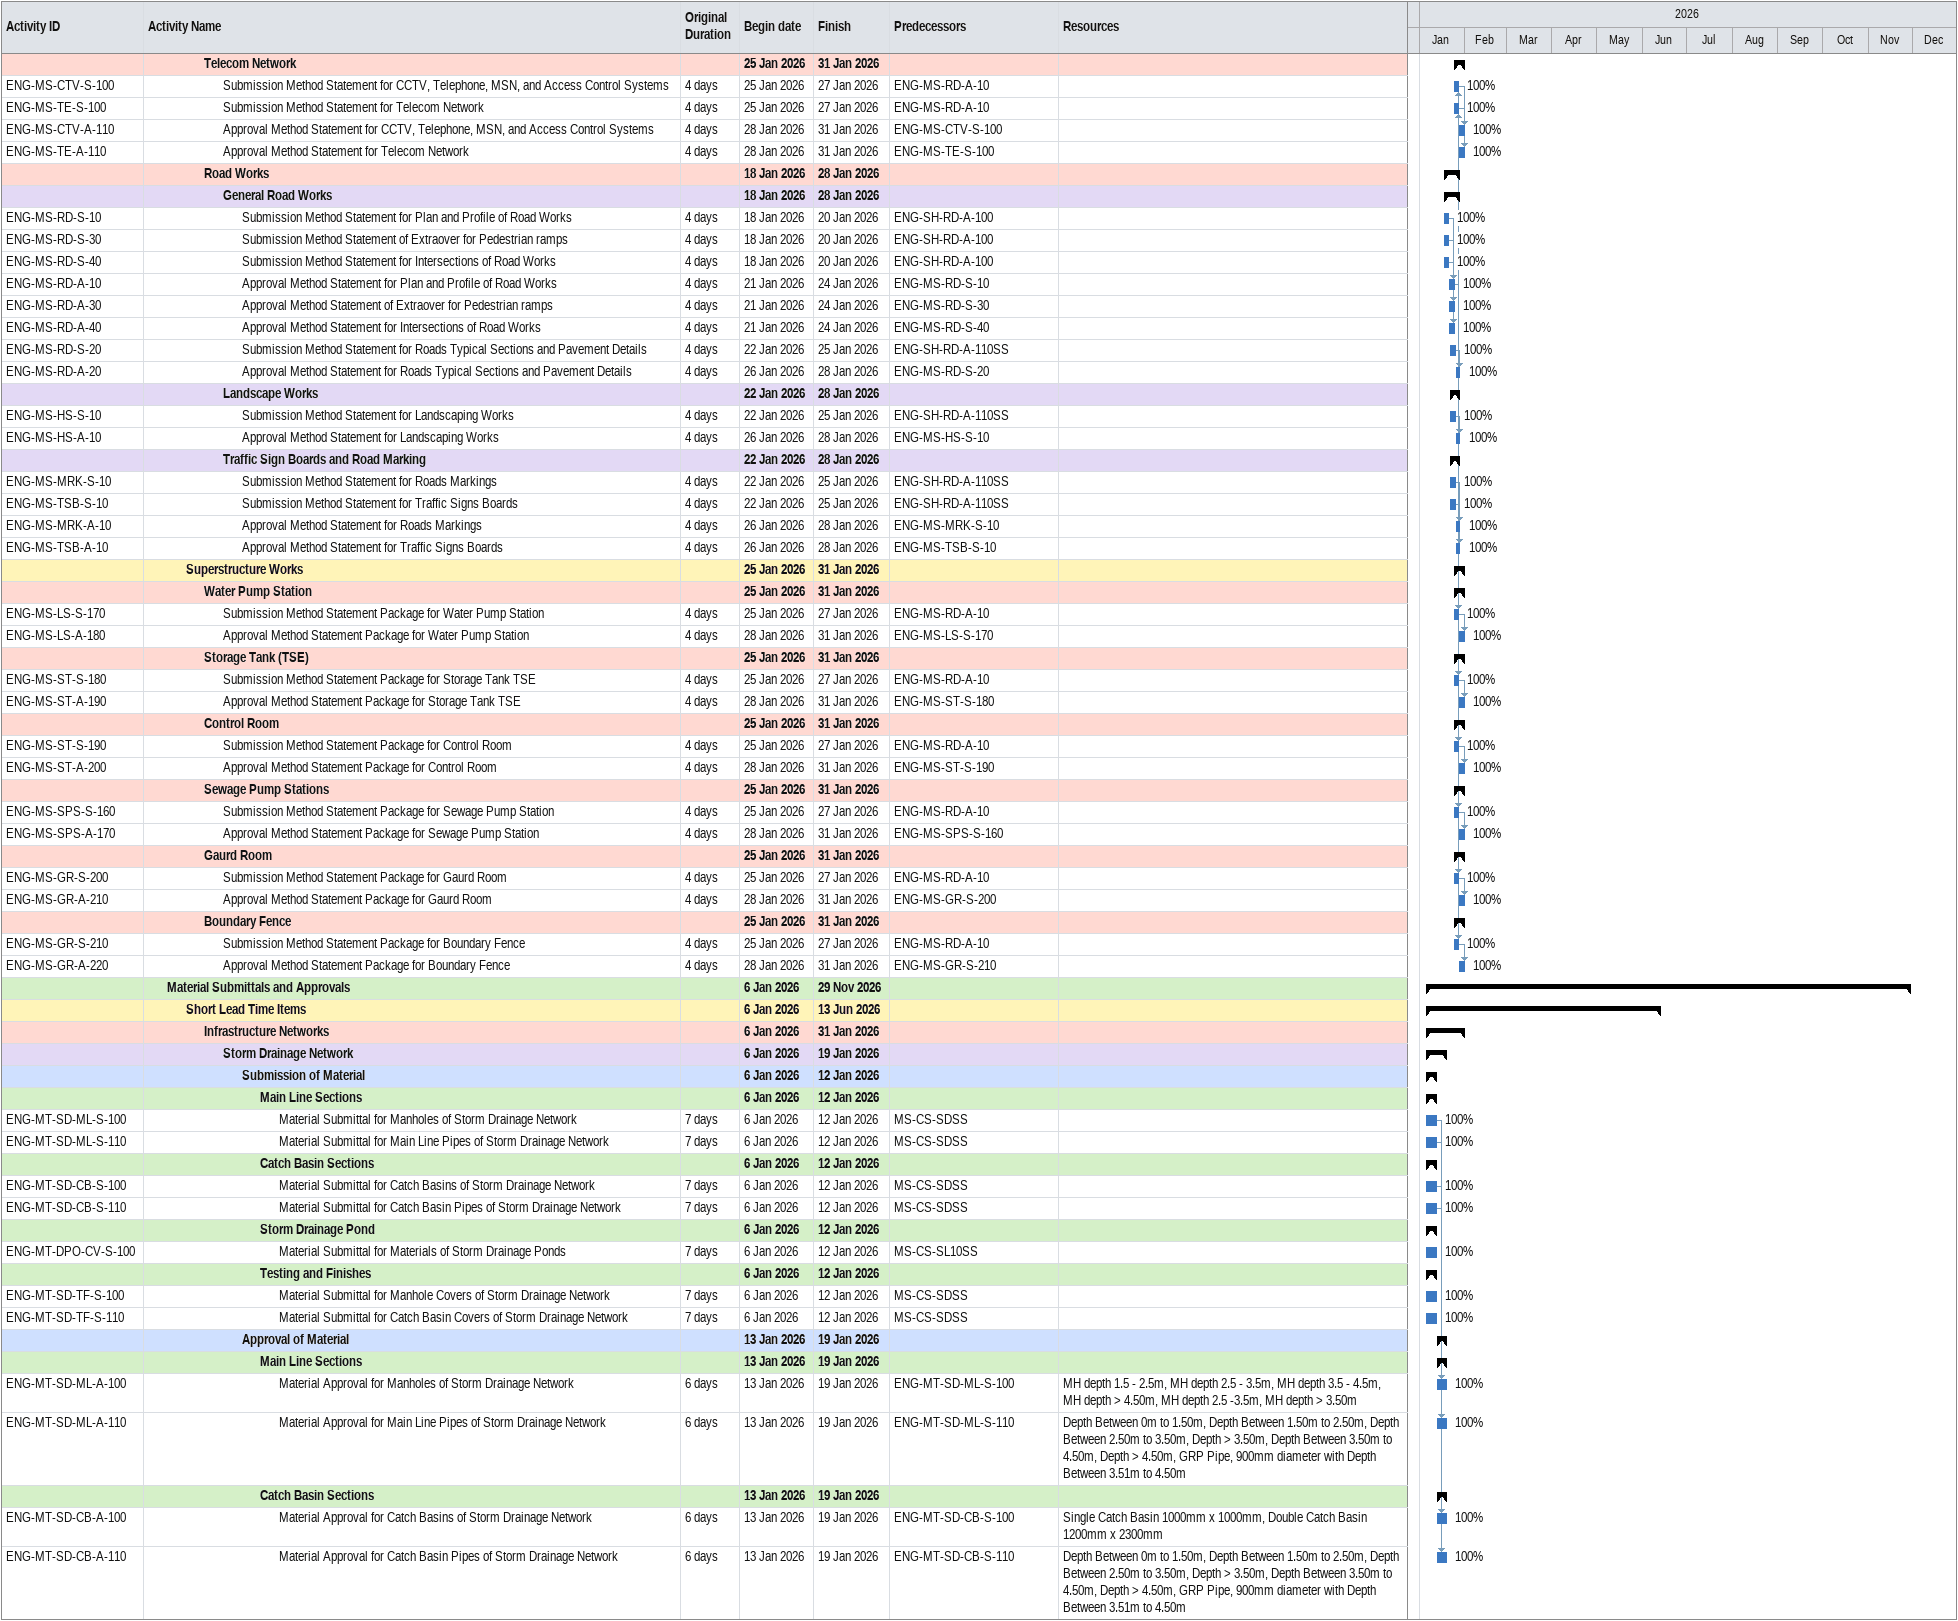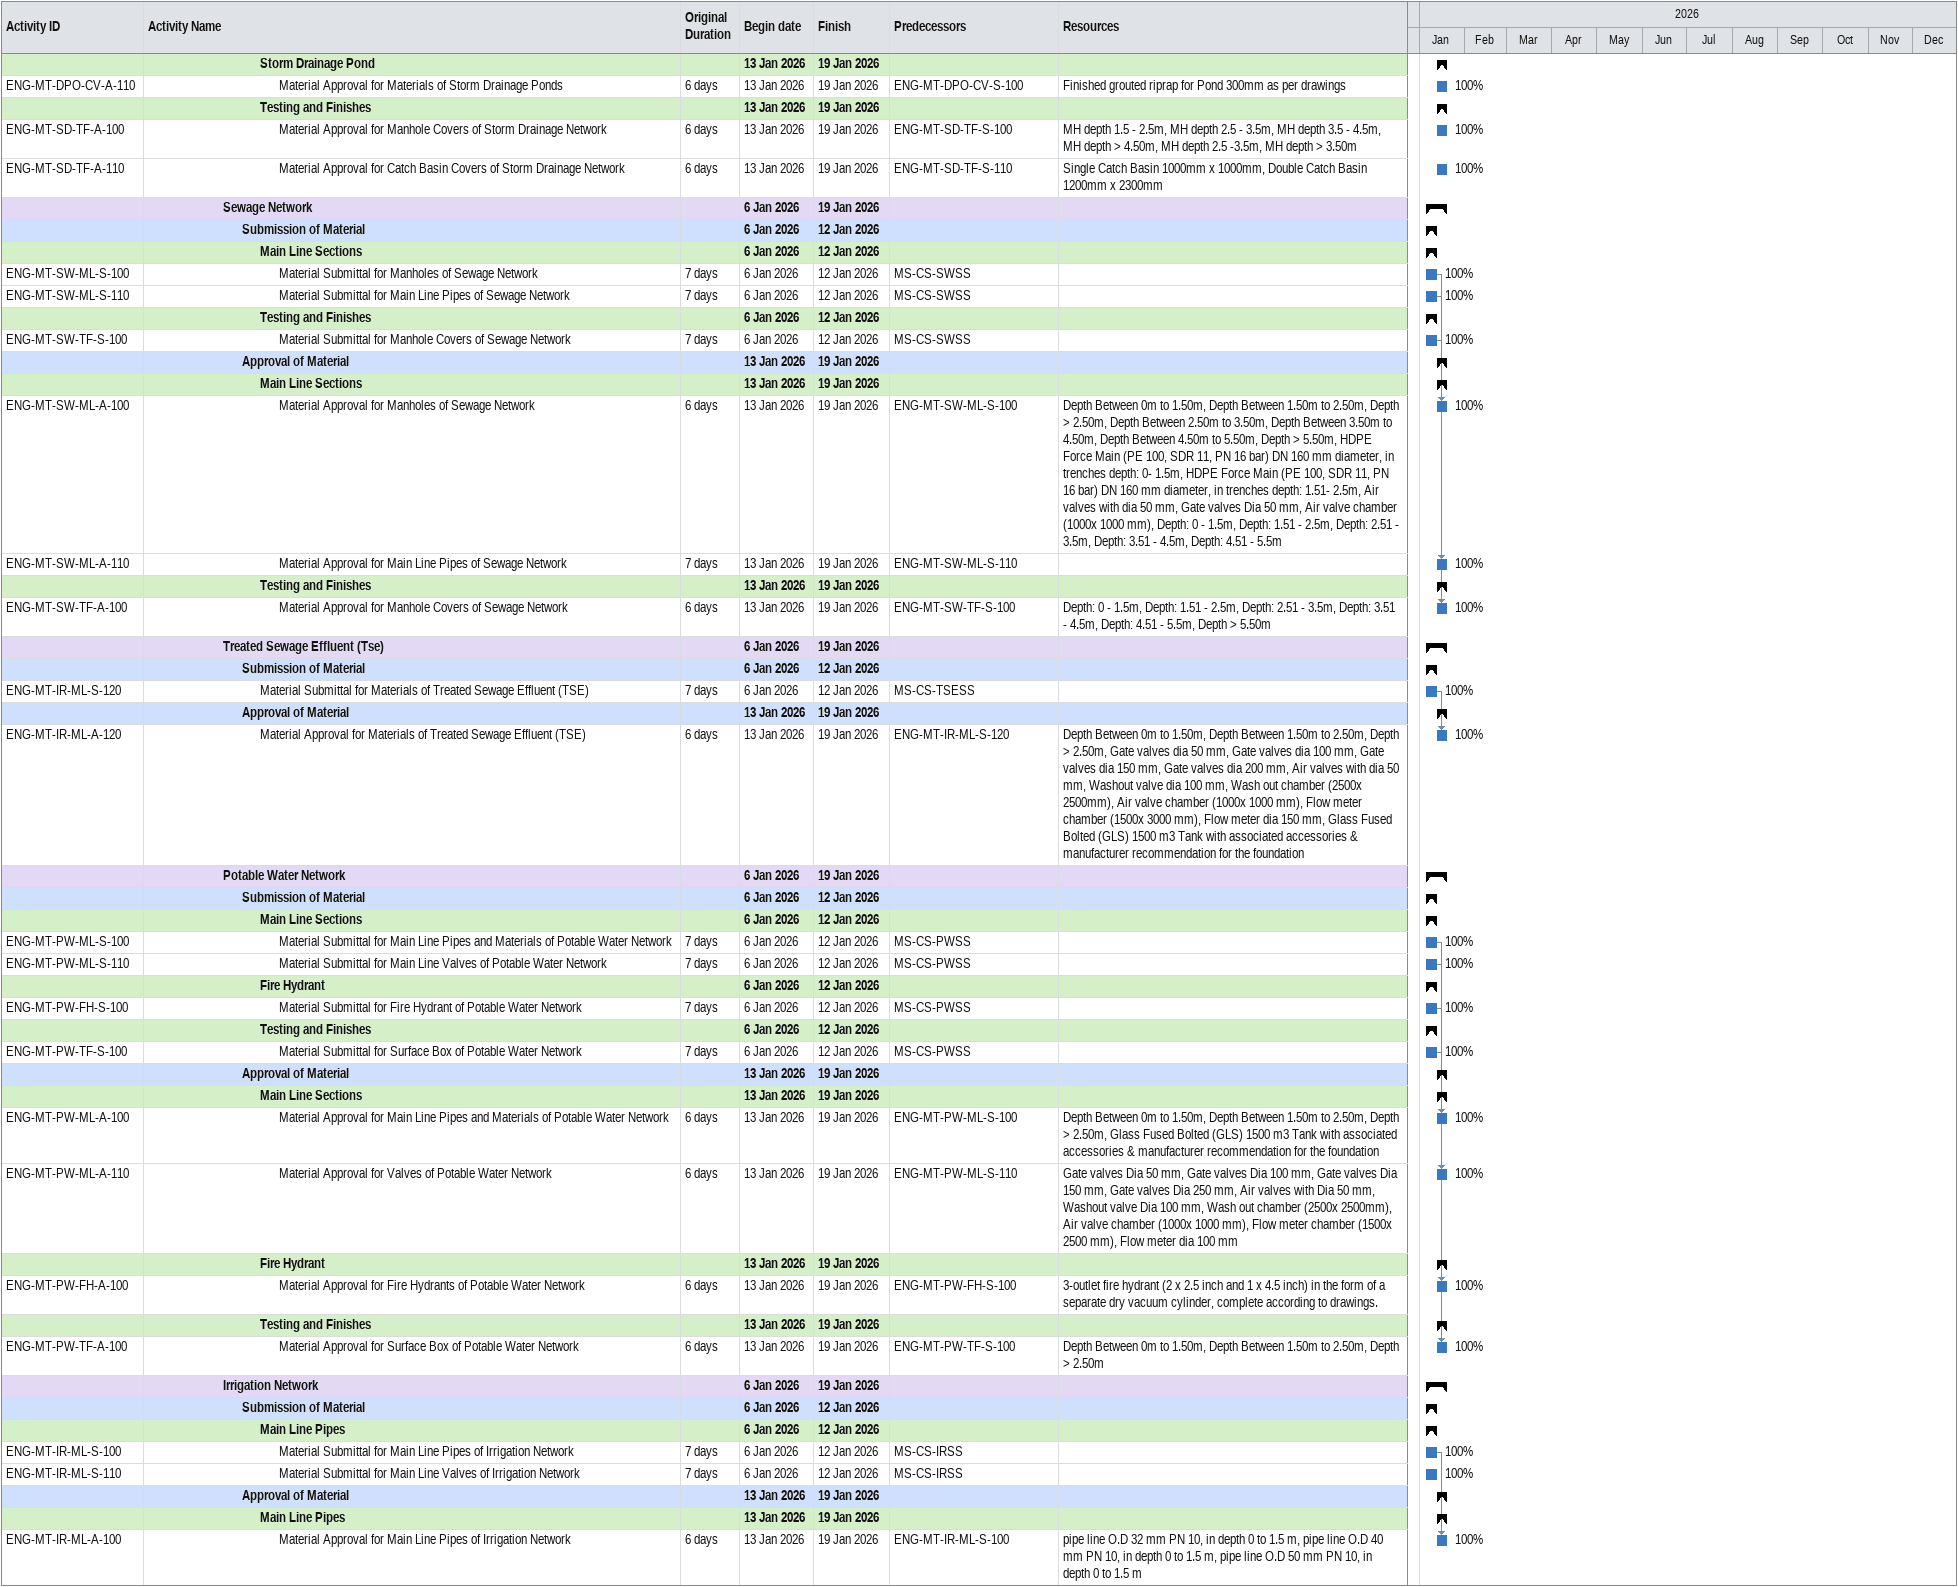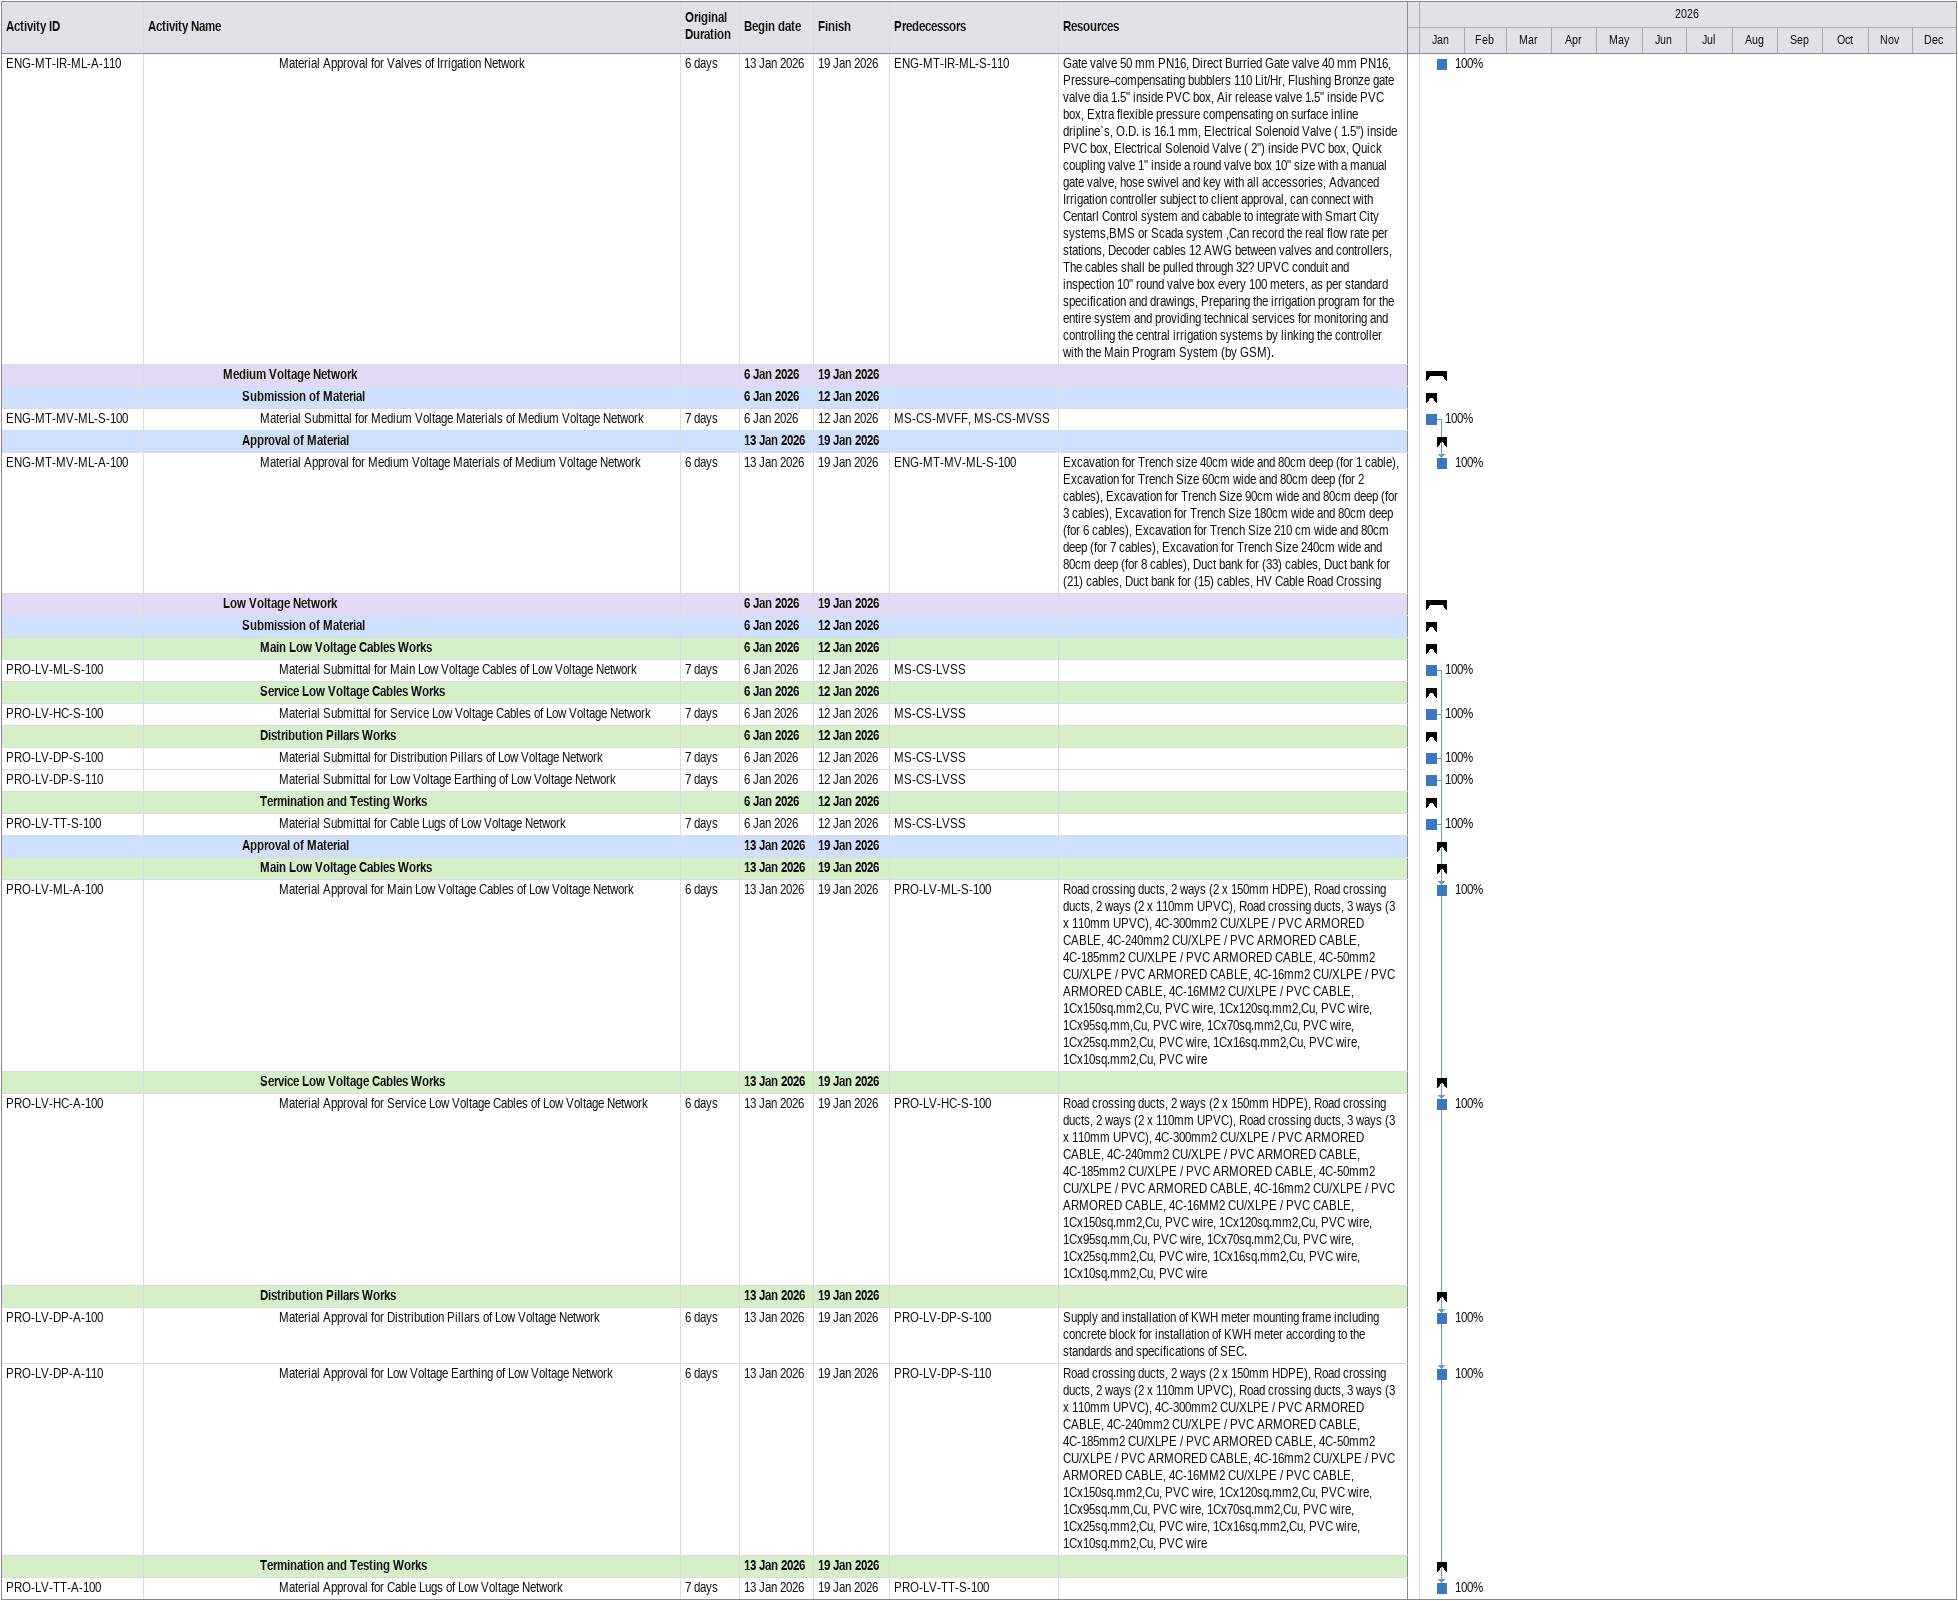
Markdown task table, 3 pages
| ID | Level | Task | Original duration | Start | Finish | Predecessors | Resources | % complete |
|---|---|---|---|---|---|---|---|---|
|  | 4 | **Telecom Network** |  | 2026-01-25 | 2026-01-31 |  |  |  |
| ENG-MS-CTV-S-100 | 5 | Submission Method Statement for CCTV, Telephone, MSN, and Access Control Systems | 4d | 2026-01-25 | 2026-01-27 | ENG-MS-RD-A-10 |  | 100 |
| ENG-MS-TE-S-100 | 5 | Submission Method Statement for Telecom Network | 4d | 2026-01-25 | 2026-01-27 | ENG-MS-RD-A-10 |  | 100 |
| ENG-MS-CTV-A-110 | 5 | Approval Method Statement for CCTV, Telephone, MSN, and Access Control Systems | 4d | 2026-01-28 | 2026-01-31 | ENG-MS-CTV-S-100 |  | 100 |
| ENG-MS-TE-A-110 | 5 | Approval Method Statement for Telecom Network | 4d | 2026-01-28 | 2026-01-31 | ENG-MS-TE-S-100 |  | 100 |
|  | 4 | **Road Works** |  | 2026-01-18 | 2026-01-28 |  |  |  |
|  | 5 | **General Road Works** |  | 2026-01-18 | 2026-01-28 |  |  |  |
| ENG-MS-RD-S-10 | 6 | Submission Method Statement for Plan and Profile of Road Works | 4d | 2026-01-18 | 2026-01-20 | ENG-SH-RD-A-100 |  | 100 |
| ENG-MS-RD-S-30 | 6 | Submission Method Statement of Extraover for Pedestrian ramps | 4d | 2026-01-18 | 2026-01-20 | ENG-SH-RD-A-100 |  | 100 |
| ENG-MS-RD-S-40 | 6 | Submission Method Statement for Intersections of Road Works | 4d | 2026-01-18 | 2026-01-20 | ENG-SH-RD-A-100 |  | 100 |
| ENG-MS-RD-A-10 | 6 | Approval Method Statement for Plan and Profile of Road Works | 4d | 2026-01-21 | 2026-01-24 | ENG-MS-RD-S-10 |  | 100 |
| ENG-MS-RD-A-30 | 6 | Approval Method Statement of Extraover for Pedestrian ramps | 4d | 2026-01-21 | 2026-01-24 | ENG-MS-RD-S-30 |  | 100 |
| ENG-MS-RD-A-40 | 6 | Approval Method Statement for Intersections of Road Works | 4d | 2026-01-21 | 2026-01-24 | ENG-MS-RD-S-40 |  | 100 |
| ENG-MS-RD-S-20 | 6 | Submission Method Statement for Roads Typical Sections and Pavement Details | 4d | 2026-01-22 | 2026-01-25 | ENG-SH-RD-A-110SS |  | 100 |
| ENG-MS-RD-A-20 | 6 | Approval Method Statement for Roads Typical Sections and Pavement Details | 4d | 2026-01-26 | 2026-01-28 | ENG-MS-RD-S-20 |  | 100 |
|  | 5 | **Landscape Works** |  | 2026-01-22 | 2026-01-28 |  |  |  |
| ENG-MS-HS-S-10 | 6 | Submission Method Statement for Landscaping Works | 4d | 2026-01-22 | 2026-01-25 | ENG-SH-RD-A-110SS |  | 100 |
| ENG-MS-HS-A-10 | 6 | Approval Method Statement for Landscaping Works | 4d | 2026-01-26 | 2026-01-28 | ENG-MS-HS-S-10 |  | 100 |
|  | 5 | **Traffic Sign Boards and Road Marking** |  | 2026-01-22 | 2026-01-28 |  |  |  |
| ENG-MS-MRK-S-10 | 6 | Submission Method Statement for Roads Markings | 4d | 2026-01-22 | 2026-01-25 | ENG-SH-RD-A-110SS |  | 100 |
| ENG-MS-TSB-S-10 | 6 | Submission Method Statement for Traffic Signs Boards | 4d | 2026-01-22 | 2026-01-25 | ENG-SH-RD-A-110SS |  | 100 |
| ENG-MS-MRK-A-10 | 6 | Approval Method Statement for Roads Markings | 4d | 2026-01-26 | 2026-01-28 | ENG-MS-MRK-S-10 |  | 100 |
| ENG-MS-TSB-A-10 | 6 | Approval Method Statement for Traffic Signs Boards | 4d | 2026-01-26 | 2026-01-28 | ENG-MS-TSB-S-10 |  | 100 |
|  | 3 | **Superstructure Works** |  | 2026-01-25 | 2026-01-31 |  |  |  |
|  | 4 | **Water Pump Station** |  | 2026-01-25 | 2026-01-31 |  |  |  |
| ENG-MS-LS-S-170 | 5 | Submission Method Statement Package for Water Pump Station | 4d | 2026-01-25 | 2026-01-27 | ENG-MS-RD-A-10 |  | 100 |
| ENG-MS-LS-A-180 | 5 | Approval Method Statement Package for Water Pump Station | 4d | 2026-01-28 | 2026-01-31 | ENG-MS-LS-S-170 |  | 100 |
|  | 4 | **Storage Tank (TSE)** |  | 2026-01-25 | 2026-01-31 |  |  |  |
| ENG-MS-ST-S-180 | 5 | Submission Method Statement Package for Storage Tank TSE | 4d | 2026-01-25 | 2026-01-27 | ENG-MS-RD-A-10 |  | 100 |
| ENG-MS-ST-A-190 | 5 | Approval Method Statement Package for Storage Tank TSE | 4d | 2026-01-28 | 2026-01-31 | ENG-MS-ST-S-180 |  | 100 |
|  | 4 | **Control Room** |  | 2026-01-25 | 2026-01-31 |  |  |  |
| ENG-MS-ST-S-190 | 5 | Submission Method Statement Package for Control Room | 4d | 2026-01-25 | 2026-01-27 | ENG-MS-RD-A-10 |  | 100 |
| ENG-MS-ST-A-200 | 5 | Approval Method Statement Package for Control Room | 4d | 2026-01-28 | 2026-01-31 | ENG-MS-ST-S-190 |  | 100 |
|  | 4 | **Sewage Pump Stations** |  | 2026-01-25 | 2026-01-31 |  |  |  |
| ENG-MS-SPS-S-160 | 5 | Submission Method Statement Package for Sewage Pump Station | 4d | 2026-01-25 | 2026-01-27 | ENG-MS-RD-A-10 |  | 100 |
| ENG-MS-SPS-A-170 | 5 | Approval Method Statement Package for Sewage Pump Station | 4d | 2026-01-28 | 2026-01-31 | ENG-MS-SPS-S-160 |  | 100 |
|  | 4 | **Gaurd Room** |  | 2026-01-25 | 2026-01-31 |  |  |  |
| ENG-MS-GR-S-200 | 5 | Submission Method Statement Package for Gaurd Room | 4d | 2026-01-25 | 2026-01-27 | ENG-MS-RD-A-10 |  | 100 |
| ENG-MS-GR-A-210 | 5 | Approval Method Statement Package for Gaurd Room | 4d | 2026-01-28 | 2026-01-31 | ENG-MS-GR-S-200 |  | 100 |
|  | 4 | **Boundary Fence** |  | 2026-01-25 | 2026-01-31 |  |  |  |
| ENG-MS-GR-S-210 | 5 | Submission Method Statement Package for Boundary Fence | 4d | 2026-01-25 | 2026-01-27 | ENG-MS-RD-A-10 |  | 100 |
| ENG-MS-GR-A-220 | 5 | Approval Method Statement Package for Boundary Fence | 4d | 2026-01-28 | 2026-01-31 | ENG-MS-GR-S-210 |  | 100 |
|  | 2 | **Material Submittals and Approvals** |  | 2026-01-06 | 2026-11-29 |  |  |  |
|  | 3 | **Short Lead Time Items** |  | 2026-01-06 | 2026-06-13 |  |  |  |
|  | 4 | **Infrastructure Networks** |  | 2026-01-06 | 2026-01-31 |  |  |  |
|  | 5 | **Storm Drainage Network** |  | 2026-01-06 | 2026-01-19 |  |  |  |
|  | 6 | **Submission of Material** |  | 2026-01-06 | 2026-01-12 |  |  |  |
|  | 7 | **Main Line Sections** |  | 2026-01-06 | 2026-01-12 |  |  |  |
| ENG-MT-SD-ML-S-100 | 8 | Material Submittal for Manholes of Storm Drainage Network | 7d | 2026-01-06 | 2026-01-12 | MS-CS-SDSS |  | 100 |
| ENG-MT-SD-ML-S-110 | 8 | Material Submittal for Main Line Pipes of Storm Drainage Network | 7d | 2026-01-06 | 2026-01-12 | MS-CS-SDSS |  | 100 |
|  | 7 | **Catch Basin Sections** |  | 2026-01-06 | 2026-01-12 |  |  |  |
| ENG-MT-SD-CB-S-100 | 8 | Material Submittal for Catch Basins of Storm Drainage Network | 7d | 2026-01-06 | 2026-01-12 | MS-CS-SDSS |  | 100 |
| ENG-MT-SD-CB-S-110 | 8 | Material Submittal for Catch Basin Pipes of Storm Drainage Network | 7d | 2026-01-06 | 2026-01-12 | MS-CS-SDSS |  | 100 |
|  | 7 | **Storm Drainage Pond** |  | 2026-01-06 | 2026-01-12 |  |  |  |
| ENG-MT-DPO-CV-S-100 | 8 | Material Submittal for Materials of Storm Drainage Ponds | 7d | 2026-01-06 | 2026-01-12 | MS-CS-SL10SS |  | 100 |
|  | 7 | **Testing and Finishes** |  | 2026-01-06 | 2026-01-12 |  |  |  |
| ENG-MT-SD-TF-S-100 | 8 | Material Submittal for Manhole Covers of Storm Drainage Network | 7d | 2026-01-06 | 2026-01-12 | MS-CS-SDSS |  | 100 |
| ENG-MT-SD-TF-S-110 | 8 | Material Submittal for Catch Basin Covers of Storm Drainage Network | 7d | 2026-01-06 | 2026-01-12 | MS-CS-SDSS |  | 100 |
|  | 6 | **Approval of Material** |  | 2026-01-13 | 2026-01-19 |  |  |  |
|  | 7 | **Main Line Sections** |  | 2026-01-13 | 2026-01-19 |  |  |  |
| ENG-MT-SD-ML-A-100 | 8 | Material Approval for Manholes of Storm Drainage Network | 6d | 2026-01-13 | 2026-01-19 | ENG-MT-SD-ML-S-100 | MH depth 1.5 - 2.5m, MH depth 2.5 - 3.5m, MH depth 3.5 - 4.5m, MH depth > 4.50m, MH depth 2.5 -3.5m, MH depth > 3.50m | 100 |
| ENG-MT-SD-ML-A-110 | 8 | Material Approval for Main Line Pipes of Storm Drainage Network | 6d | 2026-01-13 | 2026-01-19 | ENG-MT-SD-ML-S-110 | Depth Between 0m to 1.50m, Depth Between 1.50m to 2.50m, Depth Between 2.50m to 3.50m, Depth > 3.50m, Depth Between 3.50m to 4.50m, Depth > 4.50m, GRP Pipe, 900mm diameter with Depth Between 3.51m to 4.50m | 100 |
|  | 7 | **Catch Basin Sections** |  | 2026-01-13 | 2026-01-19 |  |  |  |
| ENG-MT-SD-CB-A-100 | 8 | Material Approval for Catch Basins of Storm Drainage Network | 6d | 2026-01-13 | 2026-01-19 | ENG-MT-SD-CB-S-100 | Single Catch Basin 1000mm x 1000mm, Double Catch Basin 1200mm x 2300mm | 100 |
| ENG-MT-SD-CB-A-110 | 8 | Material Approval for Catch Basin Pipes of Storm Drainage Network | 6d | 2026-01-13 | 2026-01-19 | ENG-MT-SD-CB-S-110 | Depth Between 0m to 1.50m, Depth Between 1.50m to 2.50m, Depth Between 2.50m to 3.50m, Depth > 3.50m, Depth Between 3.50m to 4.50m, Depth > 4.50m, GRP Pipe, 900mm diameter with Depth Between 3.51m to 4.50m | 100 |
|  | 7 | **Storm Drainage Pond** |  | 2026-01-13 | 2026-01-19 |  |  |  |
| ENG-MT-DPO-CV-A-110 | 8 | Material Approval for Materials of Storm Drainage Ponds | 6d | 2026-01-13 | 2026-01-19 | ENG-MT-DPO-CV-S-100 | Finished grouted riprap for Pond 300mm as per drawings | 100 |
|  | 7 | **Testing and Finishes** |  | 2026-01-13 | 2026-01-19 |  |  |  |
| ENG-MT-SD-TF-A-100 | 8 | Material Approval for Manhole Covers of Storm Drainage Network | 6d | 2026-01-13 | 2026-01-19 | ENG-MT-SD-TF-S-100 | MH depth 1.5 - 2.5m, MH depth 2.5 - 3.5m, MH depth 3.5 - 4.5m, MH depth > 4.50m, MH depth 2.5 -3.5m, MH depth > 3.50m | 100 |
| ENG-MT-SD-TF-A-110 | 8 | Material Approval for Catch Basin Covers of Storm Drainage Network | 6d | 2026-01-13 | 2026-01-19 | ENG-MT-SD-TF-S-110 | Single Catch Basin 1000mm x 1000mm, Double Catch Basin 1200mm x 2300mm | 100 |
|  | 5 | **Sewage Network** |  | 2026-01-06 | 2026-01-19 |  |  |  |
|  | 6 | **Submission of Material** |  | 2026-01-06 | 2026-01-12 |  |  |  |
|  | 7 | **Main Line Sections** |  | 2026-01-06 | 2026-01-12 |  |  |  |
| ENG-MT-SW-ML-S-100 | 8 | Material Submittal for Manholes of Sewage Network | 7d | 2026-01-06 | 2026-01-12 | MS-CS-SWSS |  | 100 |
| ENG-MT-SW-ML-S-110 | 8 | Material Submittal for Main Line Pipes of Sewage Network | 7d | 2026-01-06 | 2026-01-12 | MS-CS-SWSS |  | 100 |
|  | 7 | **Testing and Finishes** |  | 2026-01-06 | 2026-01-12 |  |  |  |
| ENG-MT-SW-TF-S-100 | 8 | Material Submittal for Manhole Covers of Sewage Network | 7d | 2026-01-06 | 2026-01-12 | MS-CS-SWSS |  | 100 |
|  | 6 | **Approval of Material** |  | 2026-01-13 | 2026-01-19 |  |  |  |
|  | 7 | **Main Line Sections** |  | 2026-01-13 | 2026-01-19 |  |  |  |
| ENG-MT-SW-ML-A-100 | 8 | Material Approval for Manholes of Sewage Network | 6d | 2026-01-13 | 2026-01-19 | ENG-MT-SW-ML-S-100 | Depth Between 0m to 1.50m, Depth Between 1.50m to 2.50m, Depth > 2.50m, Depth Between 2.50m to 3.50m, Depth Between 3.50m to 4.50m, Depth Between 4.50m to 5.50m, Depth > 5.50m, HDPE Force Main (PE 100, SDR 11, PN 16 bar) DN 160 mm diameter, in trenches depth: 0- 1.5m, HDPE Force Main (PE 100, SDR 11, PN 16 bar) DN 160 mm diameter, in trenches depth: 1.51- 2.5m, Air valves with dia 50 mm, Gate valves Dia 50 mm, Air valve chamber (1000x 1000 mm), Depth: 0 - 1.5m, Depth: 1.51 - 2.5m, Depth: 2.51 - 3.5m, Depth: 3.51 - 4.5m, Depth: 4.51 - 5.5m | 100 |
| ENG-MT-SW-ML-A-110 | 8 | Material Approval for Main Line Pipes of Sewage Network | 7d | 2026-01-13 | 2026-01-19 | ENG-MT-SW-ML-S-110 |  | 100 |
|  | 7 | **Testing and Finishes** |  | 2026-01-13 | 2026-01-19 |  |  |  |
| ENG-MT-SW-TF-A-100 | 8 | Material Approval for Manhole Covers of Sewage Network | 6d | 2026-01-13 | 2026-01-19 | ENG-MT-SW-TF-S-100 | Depth: 0 - 1.5m, Depth: 1.51 - 2.5m, Depth: 2.51 - 3.5m, Depth: 3.51 - 4.5m, Depth: 4.51 - 5.5m, Depth > 5.50m | 100 |
|  | 5 | **Treated Sewage Effluent (Tse)** |  | 2026-01-06 | 2026-01-19 |  |  |  |
|  | 6 | **Submission of Material** |  | 2026-01-06 | 2026-01-12 |  |  |  |
| ENG-MT-IR-ML-S-120 | 7 | Material Submittal for Materials of Treated Sewage Effluent (TSE) | 7d | 2026-01-06 | 2026-01-12 | MS-CS-TSESS |  | 100 |
|  | 6 | **Approval of Material** |  | 2026-01-13 | 2026-01-19 |  |  |  |
| ENG-MT-IR-ML-A-120 | 7 | Material Approval for Materials of Treated Sewage Effluent (TSE) | 6d | 2026-01-13 | 2026-01-19 | ENG-MT-IR-ML-S-120 | Depth Between 0m to 1.50m, Depth Between 1.50m to 2.50m, Depth > 2.50m, Gate valves dia 50 mm, Gate valves dia 100 mm, Gate valves dia 150 mm, Gate valves dia 200 mm, Air valves with dia 50 mm, Washout valve dia 100 mm, Wash out chamber (2500x 2500mm), Air valve chamber (1000x 1000 mm), Flow meter chamber (1500x 3000 mm), Flow meter dia 150 mm, Glass Fused Bolted (GLS) 1500 m3 Tank with associated accessories & manufacturer recommendation for the foundation | 100 |
|  | 5 | **Potable Water Network** |  | 2026-01-06 | 2026-01-19 |  |  |  |
|  | 6 | **Submission of Material** |  | 2026-01-06 | 2026-01-12 |  |  |  |
|  | 7 | **Main Line Sections** |  | 2026-01-06 | 2026-01-12 |  |  |  |
| ENG-MT-PW-ML-S-100 | 8 | Material Submittal for Main Line Pipes and Materials of Potable Water Network | 7d | 2026-01-06 | 2026-01-12 | MS-CS-PWSS |  | 100 |
| ENG-MT-PW-ML-S-110 | 8 | Material Submittal for Main Line Valves of Potable Water Network | 7d | 2026-01-06 | 2026-01-12 | MS-CS-PWSS |  | 100 |
|  | 7 | **Fire Hydrant** |  | 2026-01-06 | 2026-01-12 |  |  |  |
| ENG-MT-PW-FH-S-100 | 8 | Material Submittal for Fire Hydrant of Potable Water Network | 7d | 2026-01-06 | 2026-01-12 | MS-CS-PWSS |  | 100 |
|  | 7 | **Testing and Finishes** |  | 2026-01-06 | 2026-01-12 |  |  |  |
| ENG-MT-PW-TF-S-100 | 8 | Material Submittal for Surface Box of Potable Water Network | 7d | 2026-01-06 | 2026-01-12 | MS-CS-PWSS |  | 100 |
|  | 6 | **Approval of Material** |  | 2026-01-13 | 2026-01-19 |  |  |  |
|  | 7 | **Main Line Sections** |  | 2026-01-13 | 2026-01-19 |  |  |  |
| ENG-MT-PW-ML-A-100 | 8 | Material Approval for Main Line Pipes and Materials of Potable Water Network | 6d | 2026-01-13 | 2026-01-19 | ENG-MT-PW-ML-S-100 | Depth Between 0m to 1.50m, Depth Between 1.50m to 2.50m, Depth > 2.50m, Glass Fused Bolted (GLS) 1500 m3 Tank with associated accessories & manufacturer recommendation for the foundation | 100 |
| ENG-MT-PW-ML-A-110 | 8 | Material Approval for Valves of Potable Water Network | 6d | 2026-01-13 | 2026-01-19 | ENG-MT-PW-ML-S-110 | Gate valves Dia 50 mm, Gate valves Dia 100 mm, Gate valves Dia 150 mm, Gate valves Dia 250 mm, Air valves with Dia 50 mm, Washout valve Dia 100 mm, Wash out chamber (2500x 2500mm), Air valve chamber (1000x 1000 mm), Flow meter chamber (1500x 2500 mm), Flow meter dia 100 mm | 100 |
|  | 7 | **Fire Hydrant** |  | 2026-01-13 | 2026-01-19 |  |  |  |
| ENG-MT-PW-FH-A-100 | 8 | Material Approval for Fire Hydrants of Potable Water Network | 6d | 2026-01-13 | 2026-01-19 | ENG-MT-PW-FH-S-100 | 3-outlet fire hydrant (2 x 2.5 inch and 1 x 4.5 inch) in the form of a separate dry vacuum cylinder, complete according to drawings. | 100 |
|  | 7 | **Testing and Finishes** |  | 2026-01-13 | 2026-01-19 |  |  |  |
| ENG-MT-PW-TF-A-100 | 8 | Material Approval for Surface Box of Potable Water Network | 6d | 2026-01-13 | 2026-01-19 | ENG-MT-PW-TF-S-100 | Depth Between 0m to 1.50m, Depth Between 1.50m to 2.50m, Depth > 2.50m | 100 |
|  | 5 | **Irrigation Network** |  | 2026-01-06 | 2026-01-19 |  |  |  |
|  | 6 | **Submission of Material** |  | 2026-01-06 | 2026-01-12 |  |  |  |
|  | 7 | **Main Line Pipes** |  | 2026-01-06 | 2026-01-12 |  |  |  |
| ENG-MT-IR-ML-S-100 | 8 | Material Submittal for Main Line Pipes of Irrigation Network | 7d | 2026-01-06 | 2026-01-12 | MS-CS-IRSS |  | 100 |
| ENG-MT-IR-ML-S-110 | 8 | Material Submittal for Main Line Valves of Irrigation Network | 7d | 2026-01-06 | 2026-01-12 | MS-CS-IRSS |  | 100 |
|  | 6 | **Approval of Material** |  | 2026-01-13 | 2026-01-19 |  |  |  |
|  | 7 | **Main Line Pipes** |  | 2026-01-13 | 2026-01-19 |  |  |  |
| ENG-MT-IR-ML-A-100 | 8 | Material Approval for Main Line Pipes of Irrigation Network | 6d | 2026-01-13 | 2026-01-19 | ENG-MT-IR-ML-S-100 | pipe line O.D 32 mm PN 10, in depth 0 to 1.5 m, pipe line O.D 40 mm PN 10, in depth 0 to 1.5 m, pipe line O.D 50 mm PN 10, in depth 0 to 1.5 m | 100 |
| ENG-MT-IR-ML-A-110 | 8 | Material Approval for Valves of Irrigation Network | 6d | 2026-01-13 | 2026-01-19 | ENG-MT-IR-ML-S-110 | Gate valve 50 mm PN16, Direct Burried Gate valve 40 mm PN16, Pressure–compensating bubblers 110 Lit/Hr, Flushing Bronze gate valve dia 1.5" inside PVC box, Air release valve 1.5" inside PVC box, Extra flexible pressure compensating on surface inline dripline`s, O.D. is 16.1 mm, Electrical Solenoid Valve ( 1.5") inside PVC box, Electrical Solenoid Valve ( 2") inside PVC box, Quick coupling valve 1" inside a round valve box 10" size with a manual gate valve, hose swivel and key with all accessories, Advanced Irrigation controller subject to client approval, can connect with Centarl Control system and cabable to integrate with Smart City systems,BMS or Scada system ,Can record the real flow rate per stations, Decoder cables 12 AWG between valves and controllers, The cables shall be pulled through 32? UPVC conduit and inspection 10" round valve box every 100 meters, as per standard specification and drawings, Preparing the irrigation program for the entire system and providing technical services for monitoring and controlling the central irrigation systems by linking the controller with the Main Program System (by GSM). | 100 |
|  | 5 | **Medium Voltage Network** |  | 2026-01-06 | 2026-01-19 |  |  |  |
|  | 6 | **Submission of Material** |  | 2026-01-06 | 2026-01-12 |  |  |  |
| ENG-MT-MV-ML-S-100 | 7 | Material Submittal for Medium Voltage Materials of Medium Voltage Network | 7d | 2026-01-06 | 2026-01-12 | MS-CS-MVFF, MS-CS-MVSS |  | 100 |
|  | 6 | **Approval of Material** |  | 2026-01-13 | 2026-01-19 |  |  |  |
| ENG-MT-MV-ML-A-100 | 7 | Material Approval for Medium Voltage Materials of Medium Voltage Network | 6d | 2026-01-13 | 2026-01-19 | ENG-MT-MV-ML-S-100 | Excavation for Trench size 40cm wide and 80cm deep (for 1 cable), Excavation for Trench Size 60cm wide and 80cm deep (for 2 cables), Excavation for Trench Size 90cm wide and 80cm deep (for 3 cables), Excavation for Trench Size 180cm wide and 80cm deep (for 6 cables), Excavation for Trench Size 210 cm wide and 80cm deep (for 7 cables), Excavation for Trench Size 240cm wide and 80cm deep (for 8 cables), Duct bank for (33) cables, Duct bank for (21) cables, Duct bank for (15) cables, HV Cable Road Crossing | 100 |
|  | 5 | **Low Voltage Network** |  | 2026-01-06 | 2026-01-19 |  |  |  |
|  | 6 | **Submission of Material** |  | 2026-01-06 | 2026-01-12 |  |  |  |
|  | 7 | **Main Low Voltage Cables Works** |  | 2026-01-06 | 2026-01-12 |  |  |  |
| PRO-LV-ML-S-100 | 8 | Material Submittal for Main Low Voltage Cables of Low Voltage Network | 7d | 2026-01-06 | 2026-01-12 | MS-CS-LVSS |  | 100 |
|  | 7 | **Service Low Voltage Cables Works** |  | 2026-01-06 | 2026-01-12 |  |  |  |
| PRO-LV-HC-S-100 | 8 | Material Submittal for Service Low Voltage Cables of Low Voltage Network | 7d | 2026-01-06 | 2026-01-12 | MS-CS-LVSS |  | 100 |
|  | 7 | **Distribution Pillars Works** |  | 2026-01-06 | 2026-01-12 |  |  |  |
| PRO-LV-DP-S-100 | 8 | Material Submittal for Distribution Pillars of Low Voltage Network | 7d | 2026-01-06 | 2026-01-12 | MS-CS-LVSS |  | 100 |
| PRO-LV-DP-S-110 | 8 | Material Submittal for Low Voltage Earthing of Low Voltage Network | 7d | 2026-01-06 | 2026-01-12 | MS-CS-LVSS |  | 100 |
|  | 7 | **Termination and Testing Works** |  | 2026-01-06 | 2026-01-12 |  |  |  |
| PRO-LV-TT-S-100 | 8 | Material Submittal for Cable Lugs of Low Voltage Network | 7d | 2026-01-06 | 2026-01-12 | MS-CS-LVSS |  | 100 |
|  | 6 | **Approval of Material** |  | 2026-01-13 | 2026-01-19 |  |  |  |
|  | 7 | **Main Low Voltage Cables Works** |  | 2026-01-13 | 2026-01-19 |  |  |  |
| PRO-LV-ML-A-100 | 8 | Material Approval for Main Low Voltage Cables of Low Voltage Network | 6d | 2026-01-13 | 2026-01-19 | PRO-LV-ML-S-100 | Road crossing ducts, 2 ways (2 x 150mm HDPE), Road crossing ducts, 2 ways (2 x 110mm UPVC), Road crossing ducts, 3 ways (3 x 110mm UPVC), 4C-300mm2 CU/XLPE / PVC ARMORED CABLE, 4C-240mm2 CU/XLPE / PVC ARMORED CABLE, 4C-185mm2 CU/XLPE / PVC ARMORED CABLE, 4C-50mm2 CU/XLPE / PVC ARMORED CABLE, 4C-16mm2 CU/XLPE / PVC ARMORED CABLE, 4C-16MM2 CU/XLPE / PVC CABLE, 1Cx150sq.mm2,Cu, PVC wire, 1Cx120sq.mm2,Cu, PVC wire, 1Cx95sq.mm,Cu, PVC wire, 1Cx70sq.mm2,Cu, PVC wire, 1Cx25sq.mm2,Cu, PVC wire, 1Cx16sq.mm2,Cu, PVC wire, 1Cx10sq.mm2,Cu, PVC wire | 100 |
|  | 7 | **Service Low Voltage Cables Works** |  | 2026-01-13 | 2026-01-19 |  |  |  |
| PRO-LV-HC-A-100 | 8 | Material Approval for Service Low Voltage Cables of Low Voltage Network | 6d | 2026-01-13 | 2026-01-19 | PRO-LV-HC-S-100 | Road crossing ducts, 2 ways (2 x 150mm HDPE), Road crossing ducts, 2 ways (2 x 110mm UPVC), Road crossing ducts, 3 ways (3 x 110mm UPVC), 4C-300mm2 CU/XLPE / PVC ARMORED CABLE, 4C-240mm2 CU/XLPE / PVC ARMORED CABLE, 4C-185mm2 CU/XLPE / PVC ARMORED CABLE, 4C-50mm2 CU/XLPE / PVC ARMORED CABLE, 4C-16mm2 CU/XLPE / PVC ARMORED CABLE, 4C-16MM2 CU/XLPE / PVC CABLE, 1Cx150sq.mm2,Cu, PVC wire, 1Cx120sq.mm2,Cu, PVC wire, 1Cx95sq.mm,Cu, PVC wire, 1Cx70sq.mm2,Cu, PVC wire, 1Cx25sq.mm2,Cu, PVC wire, 1Cx16sq.mm2,Cu, PVC wire, 1Cx10sq.mm2,Cu, PVC wire | 100 |
|  | 7 | **Distribution Pillars Works** |  | 2026-01-13 | 2026-01-19 |  |  |  |
| PRO-LV-DP-A-100 | 8 | Material Approval for Distribution Pillars of Low Voltage Network | 6d | 2026-01-13 | 2026-01-19 | PRO-LV-DP-S-100 | Supply and installation of KWH meter mounting frame including concrete block for installation of KWH meter according to the standards and specifications of SEC. | 100 |
| PRO-LV-DP-A-110 | 8 | Material Approval for Low Voltage Earthing of Low Voltage Network | 6d | 2026-01-13 | 2026-01-19 | PRO-LV-DP-S-110 | Road crossing ducts, 2 ways (2 x 150mm HDPE), Road crossing ducts, 2 ways (2 x 110mm UPVC), Road crossing ducts, 3 ways (3 x 110mm UPVC), 4C-300mm2 CU/XLPE / PVC ARMORED CABLE, 4C-240mm2 CU/XLPE / PVC ARMORED CABLE, 4C-185mm2 CU/XLPE / PVC ARMORED CABLE, 4C-50mm2 CU/XLPE / PVC ARMORED CABLE, 4C-16mm2 CU/XLPE / PVC ARMORED CABLE, 4C-16MM2 CU/XLPE / PVC CABLE, 1Cx150sq.mm2,Cu, PVC wire, 1Cx120sq.mm2,Cu, PVC wire, 1Cx95sq.mm,Cu, PVC wire, 1Cx70sq.mm2,Cu, PVC wire, 1Cx25sq.mm2,Cu, PVC wire, 1Cx16sq.mm2,Cu, PVC wire, 1Cx10sq.mm2,Cu, PVC wire | 100 |
|  | 7 | **Termination and Testing Works** |  | 2026-01-13 | 2026-01-19 |  |  |  |
| PRO-LV-TT-A-100 | 8 | Material Approval for Cable Lugs of Low Voltage Network | 7d | 2026-01-13 | 2026-01-19 | PRO-LV-TT-S-100 |  | 100 |
